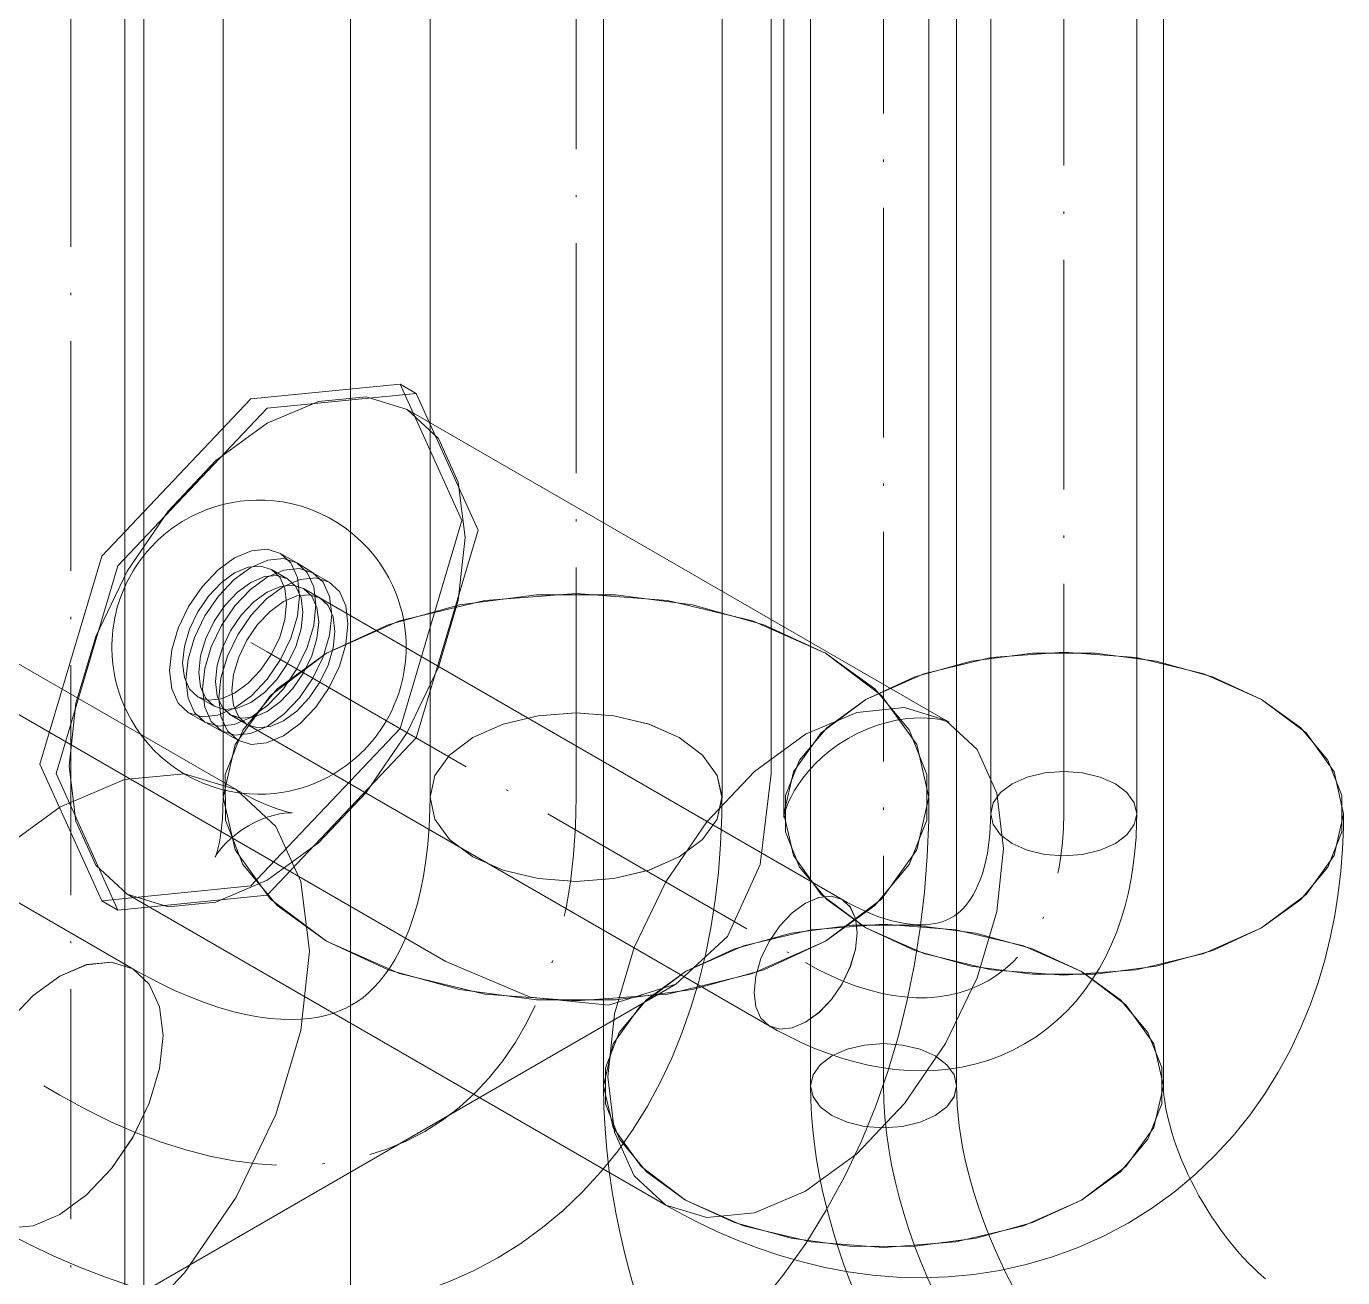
# Model space of a CAD drawing. Header units: millimetres. Extents: x -88595 to 880822, y -1054509 to -148035.
# Drawn here: x 377307.9 to 377365.1, y -314599.7 to -314545.3 of the extents above; entities that cross this region are included whole.
import ezdxf

# ---------------------------------------------------------------- set-up
doc = ezdxf.new("R2010")
doc.units = ezdxf.units.MM
doc.linetypes.add('$12$ADSK_Осевая', pattern=[14, 10, -2, 0, -2])
doc.linetypes.add('$13$ADSK_Осевая', pattern=[14, 10, -2, 0, -2])
for name, color, linetype, lineweight in [('Изоляция', 7, 'Continuous', 18), ('Оборудование', 7, 'Continuous', 18), ('Трубопровод', 7, 'Continuous', 18), ('Трубопроводы', 7, 'Continuous', 18)]:
    doc.layers.add(name, color=color, linetype=linetype, lineweight=lineweight)

# ---------------------------------------------------------------- blocks, each defined once
blk = doc.blocks.new('$0$ADSK_Настенный внутренний блок кондиционера1 - 1U18TL5FRA-A-V75-В_ОВ3_3')
at = {"layer": 'Оборудование'}
for p, q in [((14770.805, 13600.699), (14770.805, 13391.792)), ((14756.662, 13383.627), (14678.881, 13428.534)), ((14155.015, 13029.502), (14766.662, 13382.636))]:
    blk.add_line(p, q, dxfattribs=at)
blk.add_polyline3d([(14770.805, 13391.792, 0), (14770.323, 13387.844, 0), (14768.91, 13384.721, 0), (14766.662, 13382.636, 0), (14763.733, 13381.732, 0), (14760.323, 13382.07, 0), (14756.662, 13383.627, 0)], dxfattribs=at)
blk = doc.blocks.new('$0$ADSK_МедьПайка_Отвод-гнутая труба - Отвод _гнутая труба_-94627-В_ОВ3_3')
at = {"layer": 'Трубопроводы', "color": 190, "true_color": 0x8000ff}
for points in [[(12287.007, 14242.19, 0), (12287.512, 14242.569, 0), (12287.829, 14243.012, 0), (12287.937, 14243.486, 0), (12287.829, 14243.96, 0), (12287.512, 14244.403, 0), (12287.007, 14244.782, 0), (12286.35, 14245.073, 0), (12285.584, 14245.257, 0), (12284.762, 14245.319, 0), (12283.941, 14245.257, 0), (12283.175, 14245.073, 0), (12282.517, 14244.782, 0)], [(12282.517, 14244.782, 0), (12282.013, 14244.403, 0), (12281.696, 14243.96, 0), (12281.587, 14243.486, 0), (12281.696, 14243.012, 0), (12282.013, 14242.569, 0), (12282.517, 14242.19, 0), (12283.175, 14241.898, 0), (12283.941, 14241.715, 0), (12284.762, 14241.653, 0), (12285.584, 14241.715, 0), (12286.35, 14241.898, 0), (12287.007, 14242.19, 0)], [(12281.587, 14243.486, 0), (12281.598, 14242.855, 0), (12281.63, 14242.218, 0), (12281.683, 14241.576, 0), (12281.757, 14240.931, 0), (12281.851, 14240.282, 0), (12281.964, 14239.63, 0), (12282.097, 14238.976, 0), (12282.249, 14238.321, 0), (12282.42, 14237.664, 0), (12282.609, 14237.008, 0), (12282.817, 14236.353, 0), (12283.041, 14235.699, 0), (12283.284, 14235.047, 0), (12283.543, 14234.398, 0), (12283.819, 14233.753, 0), (12284.11, 14233.112, 0), (12284.418, 14232.477, 0), (12284.741, 14231.848, 0), (12285.079, 14231.226, 0), (12285.431, 14230.611, 0), (12285.797, 14230.005, 0), (12286.177, 14229.409, 0), (12286.57, 14228.822, 0), (12286.975, 14228.246, 0), (12287.393, 14227.681, 0), (12287.822, 14227.129, 0), (12288.262, 14226.59, 0), (12288.714, 14226.064, 0), (12289.175, 14225.553, 0), (12289.646, 14225.057, 0), (12290.127, 14224.576, 0), (12290.616, 14224.112, 0), (12291.114, 14223.665, 0), (12291.619, 14223.236, 0), (12292.133, 14222.826, 0), (12292.653, 14222.434, 0), (12293.18, 14222.062, 0), (12293.714, 14221.71, 0), (12294.254, 14221.379, 0), (12294.4, 14221.294, 0)], [(12287.937, 14243.486, 0), (12287.945, 14243.07, 0), (12287.966, 14242.641, 0), (12288.003, 14242.199, 0), (12288.055, 14241.745, 0), (12288.122, 14241.281, 0), (12288.204, 14240.808, 0), (12288.302, 14240.327, 0), (12288.415, 14239.839, 0), (12288.544, 14239.344, 0), (12288.688, 14238.845, 0), (12288.847, 14238.343, 0), (12289.02, 14237.838, 0), (12289.209, 14237.331, 0), (12289.411, 14236.824, 0), (12289.628, 14236.317, 0), (12289.858, 14235.813, 0), (12290.101, 14235.311, 0), (12290.356, 14234.813, 0), (12290.624, 14234.32, 0), (12290.903, 14233.833, 0), (12291.193, 14233.352, 0), (12291.494, 14232.88, 0), (12291.805, 14232.416, 0), (12292.124, 14231.962, 0), (12292.453, 14231.518, 0), (12292.788, 14231.086, 0), (12293.131, 14230.666, 0), (12293.481, 14230.259, 0), (12293.835, 14229.866, 0), (12294.194, 14229.488, 0), (12294.557, 14229.125, 0), (12294.923, 14228.779, 0), (12295.29, 14228.449, 0), (12295.659, 14228.136, 0), (12296.027, 14227.841, 0), (12296.394, 14227.564, 0), (12296.76, 14227.307, 0), (12297.122, 14227.068, 0), (12297.48, 14226.849, 0), (12297.575, 14226.793, 0)], [(12295.988, 14221.451, 0), (12296.569, 14221.875, 0), (12297.11, 14222.446, 0), (12297.575, 14223.127, 0), (12297.932, 14223.869, 0), (12298.156, 14224.624, 0), (12298.233, 14225.339, 0), (12298.156, 14225.966, 0), (12297.932, 14226.462, 0), (12297.575, 14226.793, 0), (12297.11, 14226.936, 0), (12296.569, 14226.883, 0), (12295.988, 14226.636, 0)], [(12295.988, 14226.636, 0), (12295.407, 14226.212, 0), (12294.865, 14225.64, 0), (12294.4, 14224.96, 0), (12294.043, 14224.217, 0), (12293.819, 14223.462, 0), (12293.743, 14222.747, 0), (12293.819, 14222.12, 0), (12294.043, 14221.624, 0), (12294.4, 14221.294, 0), (12294.865, 14221.15, 0), (12295.407, 14221.204, 0), (12295.988, 14221.451, 0)]]:
    blk.add_polyline3d(points, dxfattribs=at)
blk = doc.blocks.new('$0$ADSK_МедьПайка_Отвод-гнутая труба - Отвод _гнутая труба_-V77-В_ОВ3_3')
at = {"layer": 'Трубопроводы', "color": 190, "true_color": 0x8000ff}
for points in [[(14785.778, 13388.761, 0), (14786.282, 13389.14, 0), (14786.599, 13389.582, 0), (14786.707, 13390.057, 0), (14786.599, 13390.531, 0), (14786.282, 13390.973, 0), (14785.778, 13391.353, 0), (14785.12, 13391.644, 0), (14784.354, 13391.827, 0), (14783.532, 13391.89, 0), (14782.711, 13391.827, 0), (14781.945, 13391.644, 0), (14781.287, 13391.353, 0)], [(14781.287, 13391.353, 0), (14780.783, 13390.973, 0), (14780.466, 13390.531, 0), (14780.357, 13390.057, 0), (14780.466, 13389.582, 0), (14780.783, 13389.14, 0), (14781.287, 13388.761, 0), (14781.945, 13388.469, 0), (14782.711, 13388.286, 0), (14783.532, 13388.224, 0), (14784.354, 13388.286, 0), (14785.12, 13388.469, 0), (14785.778, 13388.761, 0)], [(14778.657, 13385.539, 0), (14778.782, 13385.617, 0), (14778.903, 13385.705, 0), (14779.022, 13385.804, 0), (14779.139, 13385.916, 0), (14779.255, 13386.043, 0), (14779.369, 13386.185, 0), (14779.482, 13386.345, 0), (14779.593, 13386.524, 0), (14779.701, 13386.722, 0), (14779.804, 13386.94, 0), (14779.902, 13387.179, 0), (14779.993, 13387.438, 0), (14780.076, 13387.718, 0), (14780.151, 13388.019, 0), (14780.215, 13388.339, 0), (14780.268, 13388.678, 0), (14780.31, 13389.035, 0), (14780.339, 13389.409, 0), (14780.355, 13389.8, 0), (14780.357, 13390.057, 0)], [(14781.832, 13380.04, 0), (14782.33, 13380.351, 0), (14782.804, 13380.695, 0), (14783.254, 13381.07, 0), (14783.677, 13381.475, 0), (14784.072, 13381.906, 0), (14784.439, 13382.361, 0), (14784.776, 13382.838, 0), (14785.084, 13383.335, 0), (14785.364, 13383.849, 0), (14785.614, 13384.379, 0), (14785.837, 13384.923, 0), (14786.033, 13385.48, 0), (14786.203, 13386.049, 0), (14786.347, 13386.629, 0), (14786.465, 13387.218, 0), (14786.56, 13387.817, 0), (14786.63, 13388.423, 0), (14786.678, 13389.038, 0), (14786.703, 13389.659, 0), (14786.707, 13390.057, 0)], [(14772.307, 13386.168, 0), (14772.888, 13386.415, 0), (14773.43, 13386.469, 0), (14773.895, 13386.325, 0), (14774.251, 13385.995, 0), (14774.476, 13385.499, 0), (14774.552, 13384.872, 0), (14774.476, 13384.157, 0), (14774.251, 13383.402, 0), (14773.895, 13382.659, 0), (14773.43, 13381.979, 0), (14772.888, 13381.407, 0), (14772.307, 13380.983, 0)], [(14778.657, 13385.539, 0), (14778.527, 13385.47, 0), (14778.391, 13385.409, 0), (14778.246, 13385.356, 0), (14778.09, 13385.311, 0), (14777.923, 13385.273, 0), (14777.742, 13385.245, 0), (14777.547, 13385.228, 0), (14777.337, 13385.221, 0), (14777.111, 13385.227, 0), (14776.871, 13385.247, 0), (14776.615, 13385.281, 0), (14776.345, 13385.332, 0), (14776.06, 13385.4, 0), (14775.763, 13385.486, 0), (14775.454, 13385.59, 0), (14775.134, 13385.713, 0), (14774.803, 13385.856, 0), (14774.465, 13386.018, 0), (14774.118, 13386.2, 0), (14773.895, 13386.325, 0)], [(14772.307, 13380.983, 0), (14771.726, 13380.736, 0), (14771.185, 13380.683, 0), (14770.72, 13380.826, 0), (14770.363, 13381.157, 0), (14770.139, 13381.653, 0), (14770.062, 13382.28, 0), (14770.139, 13382.995, 0), (14770.363, 13383.75, 0), (14770.72, 13384.492, 0), (14771.185, 13385.173, 0), (14771.726, 13385.744, 0), (14772.307, 13386.168, 0)], [(14781.832, 13380.04, 0), (14781.314, 13379.764, 0), (14780.779, 13379.525, 0), (14780.229, 13379.324, 0), (14779.667, 13379.16, 0), (14779.096, 13379.033, 0), (14778.519, 13378.943, 0), (14777.937, 13378.89, 0), (14777.353, 13378.871, 0), (14776.768, 13378.886, 0), (14776.183, 13378.934, 0), (14775.6, 13379.013, 0), (14775.02, 13379.122, 0), (14774.443, 13379.26, 0), (14773.869, 13379.425, 0), (14773.299, 13379.617, 0), (14772.733, 13379.834, 0), (14772.173, 13380.076, 0), (14771.617, 13380.342, 0), (14771.066, 13380.631, 0), (14770.72, 13380.826, 0)]]:
    blk.add_polyline3d(points, dxfattribs=at)
blk = doc.blocks.new('$0$ADSK_МедьПайка_Отвод-гнутая труба - Отвод _гнутая труба_-V78-В_ОВ3_3')
at = {"layer": 'Трубопроводы', "color": 134, "true_color": 0x00a6a6}
for points in [[(14766.809, 13388.179, 0), (14767.819, 13388.938, 0), (14768.453, 13389.822, 0), (14768.669, 13390.771, 0), (14768.453, 13391.72, 0), (14767.819, 13392.604, 0), (14766.809, 13393.364, 0), (14765.494, 13393.946, 0), (14763.963, 13394.312, 0), (14762.319, 13394.437, 0), (14760.676, 13394.312, 0), (14759.144, 13393.946, 0), (14757.829, 13393.364, 0)], [(14757.829, 13393.364, 0), (14756.82, 13392.604, 0), (14756.186, 13391.72, 0), (14755.969, 13390.771, 0), (14756.186, 13389.822, 0), (14756.82, 13388.938, 0), (14757.829, 13388.179, 0), (14759.144, 13387.596, 0), (14760.676, 13387.23, 0), (14762.319, 13387.105, 0), (14763.963, 13387.23, 0), (14765.494, 13387.596, 0), (14766.809, 13388.179, 0)], [(14752.569, 13381.736, 0), (14752.818, 13381.892, 0), (14753.06, 13382.067, 0), (14753.298, 13382.266, 0), (14753.532, 13382.49, 0), (14753.764, 13382.743, 0), (14753.993, 13383.028, 0), (14754.219, 13383.348, 0), (14754.44, 13383.705, 0), (14754.655, 13384.101, 0), (14754.862, 13384.537, 0), (14755.057, 13385.015, 0), (14755.24, 13385.534, 0), (14755.407, 13386.094, 0), (14755.555, 13386.695, 0), (14755.684, 13387.335, 0), (14755.791, 13388.013, 0), (14755.874, 13388.727, 0), (14755.932, 13389.476, 0), (14755.964, 13390.259, 0), (14755.969, 13390.771, 0)], [(14758.919, 13370.738, 0), (14759.913, 13371.359, 0), (14760.863, 13372.047, 0), (14761.762, 13372.798, 0), (14762.608, 13373.607, 0), (14763.399, 13374.469, 0), (14764.132, 13375.379, 0), (14764.806, 13376.334, 0), (14765.423, 13377.327, 0), (14765.981, 13378.355, 0), (14766.483, 13379.416, 0), (14766.929, 13380.504, 0), (14767.321, 13381.619, 0), (14767.66, 13382.756, 0), (14767.947, 13383.916, 0), (14768.185, 13385.094, 0), (14768.374, 13386.291, 0), (14768.515, 13387.504, 0), (14768.61, 13388.733, 0), (14768.66, 13389.976, 0), (14768.669, 13390.771, 0)], [(14739.869, 13382.994, 0), (14741.031, 13383.488, 0), (14742.114, 13383.596, 0), (14743.044, 13383.309, 0), (14743.757, 13382.647, 0), (14744.206, 13381.655, 0), (14744.359, 13380.402, 0), (14744.206, 13378.971, 0), (14743.757, 13377.462, 0), (14743.044, 13375.976, 0), (14742.114, 13374.615, 0), (14741.031, 13373.472, 0), (14739.869, 13372.625, 0)], [(14739.869, 13372.625, 0), (14738.707, 13372.13, 0), (14737.624, 13372.023, 0), (14736.694, 13372.31, 0), (14735.98, 13372.972, 0), (14735.532, 13373.963, 0), (14735.379, 13375.217, 0), (14735.532, 13376.647, 0), (14735.98, 13378.157, 0), (14736.694, 13379.642, 0), (14737.624, 13381.003, 0), (14738.707, 13382.146, 0), (14739.869, 13382.994, 0)], [(14752.569, 13381.736, 0), (14752.309, 13381.598, 0), (14752.036, 13381.476, 0), (14751.745, 13381.37, 0), (14751.434, 13381.279, 0), (14751.099, 13381.205, 0), (14750.738, 13381.149, 0), (14750.348, 13381.113, 0), (14749.928, 13381.099, 0), (14749.477, 13381.111, 0), (14748.996, 13381.151, 0), (14748.484, 13381.22, 0), (14747.944, 13381.322, 0), (14747.375, 13381.458, 0), (14746.781, 13381.629, 0), (14746.162, 13381.837, 0), (14745.522, 13382.084, 0), (14744.861, 13382.369, 0), (14744.183, 13382.693, 0), (14743.49, 13383.057, 0), (14743.044, 13383.309, 0)], [(14758.919, 13370.738, 0), (14757.883, 13370.187, 0), (14756.813, 13369.709, 0), (14755.713, 13369.305, 0), (14754.589, 13368.977, 0), (14753.447, 13368.723, 0), (14752.292, 13368.544, 0), (14751.129, 13368.437, 0), (14749.96, 13368.4, 0), (14748.79, 13368.43, 0), (14747.621, 13368.525, 0), (14746.455, 13368.683, 0), (14745.294, 13368.901, 0), (14744.139, 13369.177, 0), (14742.992, 13369.507, 0), (14741.852, 13369.891, 0), (14740.721, 13370.326, 0), (14739.6, 13370.81, 0), (14738.488, 13371.342, 0), (14737.387, 13371.92, 0), (14736.694, 13372.31, 0)]]:
    blk.add_polyline3d(points, dxfattribs=at)
blk = doc.blocks.new('$0$ADSK_МедьПайка_Муфта редукционная - Муфта редукционная медная под пайку-V110-В_ОВ3_3')
at = {"layer": 'Трубопроводы', "color": 190, "true_color": 0x8000ff}
for p, q in [((14750.177, 13400.971), (14749.47, 13401.38)), ((14749.777, 13400.279), (14749.07, 13400.687)), ((14750.907, 13400.521), (14750.212, 13400.95)), ((14751.579, 13400.133), (14750.872, 13400.542)), ((14751.179, 13399.44), (14750.472, 13399.849)), ((14748.177, 13397.507), (14748.884, 13397.099)), ((14745.87, 13395.144), (14746.577, 13394.736)), ((14745.47, 13394.451), (14746.177, 13394.043)), ((14747.297, 13394.349), (14748.004, 13393.941)), ((14746.213, 13394.023), (14746.932, 13393.637)), ((14746.897, 13393.657), (14747.604, 13393.248))]:
    blk.add_line(p, q, dxfattribs=at)
for points in [[(14754.931, 13397.303, 0), (14754.927, 13397.529, 0), (14754.914, 13397.765, 0), (14754.892, 13398.01, 0), (14754.858, 13398.265, 0), (14754.812, 13398.53, 0), (14754.752, 13398.805, 0), (14754.676, 13399.091, 0), (14754.583, 13399.385, 0), (14754.47, 13399.688, 0), (14754.336, 13399.998, 0), (14754.178, 13400.314, 0), (14753.996, 13400.634, 0), (14753.787, 13400.955, 0), (14753.551, 13401.273, 0), (14753.287, 13401.586, 0), (14752.995, 13401.889, 0), (14752.677, 13402.178, 0), (14752.335, 13402.45, 0), (14751.971, 13402.7, 0), (14751.59, 13402.925, 0), (14751.194, 13403.123, 0), (14750.789, 13403.291, 0), (14750.38, 13403.43, 0), (14749.972, 13403.539, 0), (14749.567, 13403.619, 0), (14749.17, 13403.671, 0), (14748.785, 13403.698, 0), (14748.413, 13403.702, 0), (14748.056, 13403.686, 0), (14747.715, 13403.651, 0), (14747.392, 13403.601, 0), (14747.086, 13403.538, 0), (14746.796, 13403.464, 0), (14746.524, 13403.38, 0), (14746.267, 13403.289, 0), (14746.025, 13403.192, 0), (14745.798, 13403.09, 0), (14745.584, 13402.985, 0), (14745.383, 13402.876, 0), (14745.194, 13402.764, 0), (14745.015, 13402.651, 0), (14744.847, 13402.537, 0), (14744.688, 13402.421, 0), (14744.537, 13402.304, 0), (14744.395, 13402.187, 0), (14744.26, 13402.07, 0), (14744.132, 13401.952, 0), (14744.01, 13401.834, 0), (14743.894, 13401.715, 0), (14743.784, 13401.596, 0), (14743.678, 13401.476, 0), (14743.578, 13401.356, 0), (14743.481, 13401.236, 0), (14743.389, 13401.114, 0), (14743.301, 13400.992, 0), (14743.216, 13400.869, 0), (14743.134, 13400.744, 0), (14743.056, 13400.618, 0), (14742.981, 13400.491, 0), (14742.909, 13400.362, 0), (14742.84, 13400.231, 0), (14742.773, 13400.098, 0), (14742.709, 13399.962, 0), (14742.648, 13399.824, 0), (14742.59, 13399.683, 0), (14742.534, 13399.538, 0), (14742.481, 13399.39, 0), (14742.43, 13399.239, 0), (14742.383, 13399.083, 0), (14742.339, 13398.922, 0), (14742.298, 13398.756, 0), (14742.26, 13398.585, 0), (14742.227, 13398.409, 0), (14742.198, 13398.226, 0), (14742.173, 13398.036, 0), (14742.153, 13397.839, 0), (14742.139, 13397.634, 0), (14742.132, 13397.422, 0), (14742.131, 13397.303, 0)], [(14744.642, 13396.283, 0), (14744.738, 13397.184, 0), (14745.021, 13398.134, 0), (14745.47, 13399.07, 0), (14746.056, 13399.927, 0), (14746.738, 13400.648, 0), (14747.47, 13401.182, 0), (14748.202, 13401.493, 0), (14748.884, 13401.56, 0), (14749.47, 13401.38, 0), (14749.92, 13400.963, 0), (14750.202, 13400.338, 0), (14750.298, 13399.549, 0)], [(14749.733, 13399.222, 0), (14749.656, 13399.854, 0), (14749.43, 13400.353, 0), (14749.07, 13400.687, 0), (14748.601, 13400.832, 0), (14748.056, 13400.777, 0), (14747.47, 13400.528, 0), (14746.884, 13400.101, 0), (14746.339, 13399.525, 0), (14745.87, 13398.839, 0), (14745.51, 13398.091, 0), (14745.284, 13397.33, 0), (14745.207, 13396.609, 0)], [(14745.349, 13395.874, 0), (14745.445, 13396.775, 0), (14745.728, 13397.726, 0), (14746.177, 13398.662, 0), (14746.763, 13399.519, 0), (14747.445, 13400.239, 0), (14748.177, 13400.773, 0), (14748.909, 13401.085, 0), (14749.591, 13401.152, 0), (14750.177, 13400.971, 0), (14750.627, 13400.555, 0), (14750.909, 13399.93, 0), (14751.006, 13399.14, 0)], [(14751.006, 13399.14, 0), (14750.909, 13399.93, 0), (14750.627, 13400.555, 0), (14750.177, 13400.971, 0), (14749.591, 13401.152, 0), (14748.909, 13401.085, 0), (14748.177, 13400.773, 0), (14747.445, 13400.239, 0), (14746.763, 13399.519, 0), (14746.177, 13398.662, 0), (14745.728, 13397.726, 0), (14745.445, 13396.775, 0), (14745.349, 13395.874, 0)], [(14751.695, 13398.722, 0), (14751.599, 13399.507, 0), (14751.318, 13400.127, 0), (14750.872, 13400.542, 0), (14750.29, 13400.721, 0), (14749.612, 13400.654, 0), (14748.884, 13400.345, 0), (14748.157, 13399.814, 0), (14747.479, 13399.098, 0), (14746.897, 13398.247, 0), (14746.45, 13397.316, 0), (14746.169, 13396.372, 0), (14746.073, 13395.476, 0)], [(14746.073, 13395.476, 0), (14746.169, 13396.372, 0), (14746.45, 13397.316, 0), (14746.897, 13398.247, 0), (14747.479, 13399.098, 0), (14748.157, 13399.814, 0), (14748.884, 13400.345, 0), (14749.612, 13400.654, 0), (14750.29, 13400.721, 0), (14750.872, 13400.542, 0), (14751.318, 13400.127, 0), (14751.599, 13399.507, 0), (14751.695, 13398.722, 0)], [(14745.914, 13396.201, 0), (14745.991, 13396.922, 0), (14746.218, 13397.682, 0), (14746.577, 13398.431, 0), (14747.046, 13399.117, 0), (14747.591, 13399.693, 0), (14748.177, 13400.12, 0), (14748.763, 13400.369, 0), (14749.309, 13400.423, 0), (14749.777, 13400.279, 0), (14750.137, 13399.945, 0), (14750.363, 13399.445, 0), (14750.44, 13398.814, 0)], [(14752.402, 13398.314, 0), (14752.306, 13399.098, 0), (14752.026, 13399.719, 0), (14751.579, 13400.133, 0), (14750.997, 13400.313, 0), (14750.319, 13400.246, 0), (14749.591, 13399.936, 0), (14748.864, 13399.406, 0), (14748.186, 13398.69, 0), (14747.604, 13397.838, 0), (14747.157, 13396.908, 0), (14746.876, 13395.963, 0), (14746.781, 13395.068, 0)], [(14750.298, 13399.549, 0), (14750.202, 13398.648, 0), (14749.92, 13397.697, 0), (14749.47, 13396.761, 0), (14748.884, 13395.904, 0), (14748.202, 13395.184, 0), (14747.47, 13394.65, 0), (14746.738, 13394.338, 0), (14746.056, 13394.271, 0), (14745.47, 13394.451, 0), (14745.021, 13394.868, 0), (14744.738, 13395.493, 0), (14744.642, 13396.283, 0)], [(14751.129, 13398.395, 0), (14751.053, 13399.022, 0), (14750.829, 13399.518, 0), (14750.472, 13399.849, 0), (14750.007, 13399.992, 0), (14749.465, 13399.939, 0), (14748.884, 13399.691, 0), (14748.303, 13399.268, 0), (14747.762, 13398.696, 0), (14747.297, 13398.016, 0), (14746.94, 13397.273, 0), (14746.716, 13396.518, 0), (14746.639, 13395.803, 0)], [(14747.346, 13395.395, 0), (14747.423, 13396.11, 0), (14747.647, 13396.864, 0), (14748.004, 13397.607, 0), (14748.469, 13398.288, 0), (14749.01, 13398.859, 0), (14749.591, 13399.283, 0), (14750.172, 13399.53, 0), (14750.714, 13399.584, 0), (14751.179, 13399.44, 0), (14751.536, 13399.11, 0), (14751.76, 13398.614, 0), (14751.836, 13397.987, 0)], [(14745.207, 13396.609, 0), (14745.284, 13395.977, 0), (14745.51, 13395.478, 0), (14745.87, 13395.144, 0), (14746.339, 13395, 0), (14746.884, 13395.054, 0), (14747.47, 13395.303, 0), (14748.056, 13395.73, 0), (14748.601, 13396.306, 0), (14749.07, 13396.992, 0), (14749.43, 13397.741, 0), (14749.656, 13398.501, 0), (14749.733, 13399.222, 0)], [(14751.006, 13399.14, 0), (14750.909, 13398.239, 0), (14750.627, 13397.289, 0), (14750.177, 13396.353, 0), (14749.591, 13395.495, 0), (14748.909, 13394.775, 0), (14748.177, 13394.241, 0), (14747.445, 13393.93, 0), (14746.763, 13393.862, 0), (14746.177, 13394.043, 0), (14745.728, 13394.46, 0), (14745.445, 13395.085, 0), (14745.349, 13395.874, 0)], [(14745.349, 13395.874, 0), (14745.445, 13395.085, 0), (14745.728, 13394.46, 0), (14746.177, 13394.043, 0), (14746.763, 13393.862, 0), (14747.445, 13393.93, 0), (14748.177, 13394.241, 0), (14748.909, 13394.775, 0), (14749.591, 13395.495, 0), (14750.177, 13396.353, 0), (14750.627, 13397.289, 0), (14750.909, 13398.239, 0), (14751.006, 13399.14, 0)], [(14750.44, 13398.814, 0), (14750.363, 13398.093, 0), (14750.137, 13397.332, 0), (14749.777, 13396.584, 0), (14749.309, 13395.898, 0), (14748.763, 13395.322, 0), (14748.177, 13394.895, 0), (14747.591, 13394.645, 0), (14747.046, 13394.591, 0), (14746.577, 13394.736, 0), (14746.218, 13395.07, 0), (14745.991, 13395.569, 0), (14745.914, 13396.201, 0)], [(14746.073, 13395.476, 0), (14746.169, 13394.692, 0), (14746.45, 13394.071, 0), (14746.897, 13393.657, 0), (14747.479, 13393.477, 0), (14748.157, 13393.544, 0), (14748.884, 13393.853, 0), (14749.612, 13394.384, 0), (14750.29, 13395.1, 0), (14750.872, 13395.952, 0), (14751.318, 13396.882, 0), (14751.599, 13397.827, 0), (14751.695, 13398.722, 0)], [(14751.695, 13398.722, 0), (14751.599, 13397.827, 0), (14751.318, 13396.882, 0), (14750.872, 13395.952, 0), (14750.29, 13395.1, 0), (14749.612, 13394.384, 0), (14748.884, 13393.853, 0), (14748.157, 13393.544, 0), (14747.479, 13393.477, 0), (14746.897, 13393.657, 0), (14746.45, 13394.071, 0), (14746.169, 13394.692, 0), (14746.073, 13395.476, 0)], [(14746.639, 13395.803, 0), (14746.716, 13395.176, 0), (14746.94, 13394.68, 0), (14747.297, 13394.349, 0), (14747.762, 13394.206, 0), (14748.303, 13394.26, 0), (14748.884, 13394.507, 0), (14749.465, 13394.931, 0), (14750.007, 13395.502, 0), (14750.472, 13396.183, 0), (14750.829, 13396.925, 0), (14751.053, 13397.68, 0), (14751.129, 13398.395, 0)], [(14746.781, 13395.068, 0), (14746.876, 13394.283, 0), (14747.157, 13393.663, 0), (14747.604, 13393.248, 0), (14748.186, 13393.069, 0), (14748.864, 13393.136, 0), (14749.591, 13393.445, 0), (14750.319, 13393.976, 0), (14750.997, 13394.691, 0), (14751.579, 13395.543, 0), (14752.026, 13396.473, 0), (14752.306, 13397.418, 0), (14752.402, 13398.314, 0)], [(14751.836, 13397.987, 0), (14751.76, 13397.272, 0), (14751.536, 13396.517, 0), (14751.179, 13395.774, 0), (14750.714, 13395.094, 0), (14750.172, 13394.522, 0), (14749.591, 13394.098, 0), (14749.01, 13393.851, 0), (14748.469, 13393.798, 0), (14748.004, 13393.941, 0), (14747.647, 13394.272, 0), (14747.423, 13394.768, 0), (14747.346, 13395.395, 0)], [(14754.931, 13397.303, 0), (14754.927, 13397.086, 0), (14754.916, 13396.877, 0), (14754.9, 13396.676, 0), (14754.878, 13396.482, 0), (14754.851, 13396.296, 0), (14754.82, 13396.116, 0), (14754.784, 13395.942, 0), (14754.745, 13395.773, 0), (14754.703, 13395.61, 0), (14754.657, 13395.452, 0), (14754.608, 13395.297, 0), (14754.557, 13395.147, 0), (14754.502, 13395.001, 0), (14754.445, 13394.858, 0), (14754.386, 13394.718, 0), (14754.323, 13394.581, 0), (14754.258, 13394.447, 0), (14754.19, 13394.315, 0), (14754.12, 13394.185, 0), (14754.046, 13394.057, 0), (14753.97, 13393.93, 0), (14753.89, 13393.805, 0), (14753.807, 13393.681, 0), (14753.721, 13393.558, 0), (14753.63, 13393.436, 0), (14753.536, 13393.315, 0), (14753.438, 13393.195, 0), (14753.335, 13393.075, 0), (14753.227, 13392.956, 0), (14753.114, 13392.837, 0), (14752.996, 13392.718, 0), (14752.871, 13392.6, 0), (14752.74, 13392.482, 0), (14752.602, 13392.365, 0), (14752.456, 13392.248, 0), (14752.302, 13392.132, 0), (14752.138, 13392.017, 0), (14751.966, 13391.903, 0), (14751.782, 13391.791, 0), (14751.587, 13391.68, 0), (14751.381, 13391.573, 0), (14751.161, 13391.469, 0), (14750.927, 13391.369, 0), (14750.678, 13391.274, 0), (14750.414, 13391.187, 0), (14750.134, 13391.107, 0), (14749.837, 13391.038, 0), (14749.523, 13390.981, 0), (14749.191, 13390.937, 0), (14748.843, 13390.911, 0), (14748.479, 13390.903, 0), (14748.101, 13390.918, 0), (14747.71, 13390.956, 0), (14747.309, 13391.021, 0), (14746.902, 13391.114, 0), (14746.492, 13391.236, 0), (14746.085, 13391.389, 0), (14745.684, 13391.571, 0), (14745.294, 13391.782, 0), (14744.92, 13392.019, 0), (14744.566, 13392.279, 0), (14744.235, 13392.559, 0), (14743.929, 13392.855, 0), (14743.65, 13393.163, 0), (14743.399, 13393.479, 0), (14743.175, 13393.799, 0), (14742.979, 13394.12, 0), (14742.808, 13394.438, 0), (14742.661, 13394.752, 0), (14742.537, 13395.059, 0), (14742.433, 13395.358, 0), (14742.348, 13395.648, 0), (14742.28, 13395.929, 0), (14742.227, 13396.199, 0), (14742.186, 13396.46, 0), (14742.158, 13396.71, 0), (14742.14, 13396.951, 0), (14742.132, 13397.182, 0), (14742.131, 13397.303, 0)]]:
    blk.add_polyline3d(points, dxfattribs=at)

msp = doc.modelspace()

# ---------------------------------------------------------------- linework, layer by layer
at = {"layer": 'Изоляция', "color": 190, "true_color": 0x8000ff}
for p, q in [((377332.981, -313006.23), (377332.981, -314591.341)), ((377357.331, -314591.341), (377357.331, -313006.23)), ((377321.976, -314611.754), (377321.976, -313007.943)), ((377312.151, -314806.42), (377312.151, -313008.767)), ((377340.819, -314150.639), (377340.819, -314579.504)), ((377324.833, -314561.225), (377324.126, -314560.817)), ((377347.856, -314575.441), (377324.433, -314561.918)), ((377311.151, -314583.29), (377311.858, -314583.698)), ((377312.258, -314583.005), (377335.681, -314596.529))]:
    msp.add_line(p, q, dxfattribs=at)
at = {"layer": 'Изоляция', "color": 134, "true_color": 0x00a6a6}
for p, q in [((377316.431, -314175.848), (377316.431, -314578.789)), ((377347.131, -314578.789), (377347.131, -314175.848)), ((377317.005, -314578.458), (377304.1, -314571.007))]:
    msp.add_line(p, q, dxfattribs=at)
at = {"layer": 'Изоляция', "color": 190, "true_color": 0x8000ff}
for points in [[(377317.639, -314561.459, 0), (377324.126, -314560.817, 0), (377326.813, -314566.756, 0)], [(377308.464, -314577.35, 0), (377311.151, -314568.308, 0), (377317.639, -314561.459, 0)], [(377327.52, -314567.165, 0), (377324.833, -314561.225, 0), (377318.346, -314561.868, 0)], [(377318.346, -314562.521, 0), (377320.574, -314561.573, 0), (377322.65, -314561.367, 0), (377324.433, -314561.918, 0), (377325.801, -314563.187, 0), (377326.661, -314565.088, 0), (377326.955, -314567.491, 0)], [(377318.346, -314561.868, 0), (377311.858, -314568.716, 0), (377309.171, -314577.759, 0)], [(377309.737, -314577.432, 0), (377310.03, -314574.69, 0), (377310.89, -314571.796, 0), (377312.258, -314568.947, 0), (377314.041, -314566.338, 0), (377316.118, -314564.146, 0), (377318.346, -314562.521, 0)], [(377326.813, -314566.756, 0), (377324.126, -314575.799, 0), (377317.639, -314582.647, 0)], [(377318.346, -314583.056, 0), (377324.833, -314576.207, 0), (377327.52, -314567.165, 0)], [(377326.955, -314567.491, 0), (377326.661, -314570.233, 0), (377325.801, -314573.127, 0), (377324.433, -314575.976, 0), (377322.65, -314578.585, 0), (377320.574, -314580.777, 0), (377318.346, -314582.402, 0)], [(377344.385, -314574.533, 0), (377346.906, -314573.416, 0), (377349.843, -314572.714, 0), (377352.994, -314572.475, 0), (377356.145, -314572.714, 0), (377359.081, -314573.416, 0), (377361.603, -314574.533, 0)], [(377361.603, -314574.533, 0), (377359.47, -314573.552, 0), (377357.013, -314572.869, 0), (377354.355, -314572.519, 0), (377351.629, -314572.519, 0), (377348.971, -314572.869, 0), (377346.515, -314573.553, 0), (377344.385, -314574.533, 0)], [(377344.385, -314584.474, 0), (377342.45, -314583.018, 0), (377341.234, -314581.323, 0), (377340.819, -314579.504, 0), (377341.234, -314577.685, 0), (377342.45, -314575.989, 0), (377344.385, -314574.533, 0)], [(377344.385, -314574.533, 0), (377342.684, -314575.765, 0), (377341.501, -314577.183, 0), (377340.895, -314578.718, 0), (377340.896, -314580.292, 0), (377341.503, -314581.827, 0), (377342.686, -314583.244, 0), (377344.385, -314584.474, 0)], [(377361.603, -314574.533, 0), (377363.538, -314575.989, 0), (377364.754, -314577.685, 0), (377365.169, -314579.504, 0), (377364.754, -314581.323, 0), (377363.538, -314583.018, 0), (377361.603, -314584.474, 0)], [(377361.603, -314584.474, 0), (377363.304, -314583.243, 0), (377364.486, -314581.824, 0), (377365.093, -314580.29, 0), (377365.092, -314578.716, 0), (377364.485, -314577.181, 0), (377363.302, -314575.763, 0), (377361.603, -314574.533, 0)], [(377350.378, -314581.014, 0), (377350.084, -314578.611, 0), (377349.224, -314576.71, 0), (377347.856, -314575.441, 0), (377346.073, -314574.891, 0), (377343.997, -314575.096, 0), (377341.769, -314576.044, 0)], [(377341.769, -314576.044, 0), (377343.997, -314575.096, 0), (377346.073, -314574.891, 0), (377347.856, -314575.441, 0), (377349.224, -314576.71, 0), (377350.084, -314578.611, 0), (377350.378, -314581.014, 0)], [(377343.619, -314576.227, 0), (377344.039, -314576.004, 0), (377344.467, -314575.812, 0), (377344.895, -314575.655, 0), (377345.316, -314575.532, 0), (377345.72, -314575.442, 0), (377346.102, -314575.383, 0), (377346.455, -314575.35, 0), (377346.776, -314575.34, 0), (377347.06, -314575.347, 0), (377347.307, -314575.367, 0), (377347.515, -314575.395, 0), (377347.684, -314575.427, 0), (377347.815, -314575.458, 0), (377347.91, -314575.485, 0), (377347.97, -314575.505, 0), (377347.997, -314575.515, 0), (377347.999, -314575.516, 0)], [(377347.999, -314575.516, 0), (377347.985, -314575.51, 0), (377347.943, -314575.489, 0), (377347.876, -314575.453, 0), (377347.856, -314575.441, 0)], [(377341.769, -314576.044, 0), (377339.54, -314577.669, 0), (377337.464, -314579.861, 0), (377335.681, -314582.47, 0), (377334.313, -314585.319, 0), (377333.453, -314588.213, 0), (377333.16, -314590.955, 0)], [(377333.16, -314590.955, 0), (377333.453, -314588.213, 0), (377334.313, -314585.319, 0), (377335.681, -314582.47, 0), (377337.464, -314579.861, 0), (377339.54, -314577.669, 0), (377341.769, -314576.044, 0)], [(377343.619, -314576.227, 0), (377343.215, -314576.479, 0), (377342.835, -314576.754, 0), (377342.485, -314577.047, 0), (377342.168, -314577.349, 0), (377341.888, -314577.655, 0), (377341.646, -314577.956, 0), (377341.441, -314578.245, 0), (377341.272, -314578.517, 0), (377341.136, -314578.767, 0), (377341.03, -314578.991, 0), (377340.95, -314579.185, 0), (377340.893, -314579.347, 0), (377340.854, -314579.477, 0), (377340.83, -314579.572, 0), (377340.818, -314579.634, 0), (377340.813, -314579.663, 0), (377340.813, -314579.665, 0)], [(377317.639, -314582.647, 0), (377311.151, -314583.29, 0), (377308.464, -314577.35, 0)], [(377318.346, -314582.402, 0), (377316.118, -314583.35, 0), (377314.041, -314583.556, 0), (377312.258, -314583.005, 0), (377310.89, -314581.737, 0), (377310.03, -314579.836, 0), (377309.737, -314577.432, 0)], [(377309.171, -314577.759, 0), (377311.858, -314583.698, 0), (377318.346, -314583.056, 0)], [(377340.813, -314579.665, 0), (377340.814, -314579.65, 0), (377340.817, -314579.603, 0), (377340.819, -314579.527, 0), (377340.819, -314579.504, 0)], [(377355.794, -314597.315, 0), (377356.819, -314596.674, 0), (377357.795, -314595.967, 0), (377358.714, -314595.2, 0), (377359.57, -314594.381, 0), (377360.362, -314593.518, 0), (377361.085, -314592.62, 0), (377361.74, -314591.693, 0), (377362.328, -314590.746, 0), (377362.851, -314589.783, 0), (377363.311, -314588.811, 0), (377363.712, -314587.834, 0), (377364.056, -314586.855, 0), (377364.348, -314585.877, 0), (377364.59, -314584.901, 0), (377364.786, -314583.93, 0), (377364.938, -314582.964, 0), (377365.05, -314582.004, 0), (377365.124, -314581.05, 0), (377365.162, -314580.102, 0), (377365.169, -314579.504, 0)], [(377341.769, -314595.926, 0), (377343.997, -314594.3, 0), (377346.073, -314592.109, 0), (377347.856, -314589.499, 0), (377349.224, -314586.651, 0), (377350.084, -314583.757, 0), (377350.378, -314581.014, 0)], [(377350.378, -314581.014, 0), (377350.084, -314583.757, 0), (377349.224, -314586.651, 0), (377347.856, -314589.499, 0), (377346.073, -314592.109, 0), (377343.997, -314594.3, 0), (377341.769, -314595.926, 0)], [(377336.547, -314586.371, 0), (377339.068, -314585.254, 0), (377342.005, -314584.552, 0), (377345.156, -314584.312, 0), (377348.307, -314584.552, 0), (377351.243, -314585.254, 0), (377353.765, -314586.371, 0)], [(377353.765, -314586.371, 0), (377351.632, -314585.389, 0), (377349.175, -314584.706, 0), (377346.517, -314584.356, 0), (377343.791, -314584.356, 0), (377341.133, -314584.707, 0), (377338.677, -314585.39, 0), (377336.547, -314586.371, 0)], [(377361.603, -314584.474, 0), (377359.081, -314585.591, 0), (377356.145, -314586.294, 0), (377352.994, -314586.533, 0), (377349.843, -314586.294, 0), (377346.906, -314585.591, 0), (377344.385, -314584.474, 0)], [(377344.385, -314584.474, 0), (377346.518, -314585.456, 0), (377348.975, -314586.139, 0), (377351.633, -314586.489, 0), (377354.359, -314586.489, 0), (377357.017, -314586.138, 0), (377359.473, -314585.455, 0), (377361.603, -314584.474, 0)], [(377336.547, -314596.312, 0), (377334.612, -314594.856, 0), (377333.396, -314593.161, 0), (377332.981, -314591.341, 0), (377333.396, -314589.522, 0), (377334.612, -314587.827, 0), (377336.547, -314586.371, 0)], [(377336.547, -314586.371, 0), (377334.846, -314587.602, 0), (377333.663, -314589.021, 0), (377333.057, -314590.556, 0), (377333.058, -314592.13, 0), (377333.665, -314593.664, 0), (377334.848, -314595.082, 0), (377336.547, -314596.312, 0)], [(377353.765, -314596.312, 0), (377355.466, -314595.08, 0), (377356.648, -314593.662, 0), (377357.255, -314592.127, 0), (377357.254, -314590.553, 0), (377356.647, -314589.019, 0), (377355.464, -314587.601, 0), (377353.765, -314586.371, 0)], [(377353.765, -314586.371, 0), (377355.7, -314587.827, 0), (377356.916, -314589.522, 0), (377357.331, -314591.341, 0), (377356.916, -314593.161, 0), (377355.7, -314594.856, 0), (377353.765, -314596.312, 0)], [(377332.981, -314591.341, 0), (377332.997, -314592.278, 0), (377333.044, -314593.209, 0), (377333.12, -314594.133, 0), (377333.225, -314595.051, 0), (377333.356, -314595.962, 0), (377333.514, -314596.867, 0), (377333.697, -314597.766, 0), (377333.904, -314598.658, 0), (377334.134, -314599.544, 0), (377334.388, -314600.423, 0)], [(377333.16, -314590.955, 0), (377333.453, -314593.359, 0), (377334.313, -314595.26, 0), (377335.681, -314596.529, 0), (377337.464, -314597.079, 0), (377339.54, -314596.873, 0), (377341.769, -314595.926, 0)], [(377341.769, -314595.926, 0), (377339.54, -314596.873, 0), (377337.464, -314597.079, 0), (377335.681, -314596.529, 0), (377334.313, -314595.26, 0), (377333.453, -314593.359, 0), (377333.16, -314590.955, 0)], [(377357.331, -314591.341, 0), (377357.333, -314591.451, 0), (377357.34, -314591.587, 0), (377357.353, -314591.746, 0), (377357.374, -314591.928, 0), (377357.403, -314592.129, 0), (377357.441, -314592.349, 0), (377357.489, -314592.586, 0), (377357.548, -314592.837, 0), (377357.617, -314593.102, 0), (377357.696, -314593.378, 0), (377357.787, -314593.664, 0), (377357.888, -314593.958, 0), (377358, -314594.259, 0), (377358.122, -314594.565, 0), (377358.255, -314594.875, 0), (377358.397, -314595.187, 0), (377358.548, -314595.5, 0), (377358.708, -314595.812, 0), (377358.877, -314596.122, 0), (377359.053, -314596.429, 0), (377359.235, -314596.731, 0), (377359.424, -314597.028, 0), (377359.618, -314597.318, 0), (377359.816, -314597.599, 0), (377360.017, -314597.871, 0), (377360.221, -314598.133, 0), (377360.426, -314598.384, 0), (377360.63, -314598.622, 0), (377360.833, -314598.847, 0), (377361.034, -314599.058, 0), (377361.23, -314599.254, 0), (377361.42, -314599.435, 0), (377361.603, -314599.599, 0), (377361.777, -314599.747, 0)], [(377355.794, -314597.315, 0), (377354.726, -314597.883, 0), (377353.626, -314598.374, 0), (377352.502, -314598.786, 0), (377351.365, -314599.119, 0), (377350.222, -314599.373, 0), (377349.082, -314599.55, 0), (377347.952, -314599.654, 0), (377346.837, -314599.69, 0), (377345.742, -314599.661, 0), (377344.67, -314599.574, 0), (377343.624, -314599.432, 0), (377342.604, -314599.241, 0), (377341.611, -314599.004, 0), (377340.645, -314598.726, 0), (377339.706, -314598.41, 0), (377338.793, -314598.059, 0), (377337.906, -314597.676, 0), (377337.042, -314597.263, 0), (377336.203, -314596.822, 0), (377335.681, -314596.529, 0)], [(377336.547, -314596.312, 0), (377338.68, -314597.294, 0), (377341.137, -314597.977, 0), (377343.795, -314598.327, 0), (377346.521, -314598.326, 0), (377349.179, -314597.976, 0), (377351.635, -314597.293, 0), (377353.765, -314596.312, 0)], [(377353.765, -314596.312, 0), (377351.243, -314597.429, 0), (377348.307, -314598.131, 0), (377345.156, -314598.371, 0), (377342.005, -314598.131, 0), (377339.068, -314597.429, 0), (377336.547, -314596.312, 0)]]:
    msp.add_polyline3d(points, dxfattribs=at)
at = {"layer": 'Изоляция', "color": 134, "true_color": 0x00a6a6}
for points in [[(377320.927, -314572.523, 0), (377324.106, -314571.114, 0), (377327.808, -314570.229, 0), (377331.781, -314569.927, 0), (377335.754, -314570.229, 0), (377339.456, -314571.114, 0), (377342.635, -314572.523, 0)], [(377342.635, -314572.523, 0), (377339.946, -314571.285, 0), (377336.848, -314570.424, 0), (377333.496, -314569.983, 0), (377330.059, -314569.983, 0), (377326.709, -314570.425, 0), (377323.612, -314571.286, 0), (377320.927, -314572.523, 0)], [(377320.927, -314585.056, 0), (377318.487, -314583.221, 0), (377316.954, -314581.083, 0), (377316.431, -314578.789, 0), (377316.954, -314576.496, 0), (377318.487, -314574.358, 0), (377320.927, -314572.523, 0)], [(377320.927, -314572.523, 0), (377318.783, -314574.075, 0), (377317.291, -314575.864, 0), (377316.527, -314577.799, 0), (377316.528, -314579.783, 0), (377317.293, -314581.718, 0), (377318.785, -314583.505, 0), (377320.927, -314585.056, 0)], [(377342.635, -314572.523, 0), (377345.074, -314574.358, 0), (377346.608, -314576.496, 0), (377347.131, -314578.789, 0), (377346.608, -314581.083, 0), (377345.074, -314583.221, 0), (377342.635, -314585.056, 0)], [(377342.635, -314585.056, 0), (377344.779, -314583.504, 0), (377346.27, -314581.715, 0), (377347.035, -314579.78, 0), (377347.034, -314577.796, 0), (377346.269, -314575.861, 0), (377344.777, -314574.073, 0), (377342.635, -314572.523, 0)], [(377320.184, -314585.485, 0), (377319.814, -314582.454, 0), (377318.73, -314580.058, 0), (377317.005, -314578.458, 0), (377314.757, -314577.764, 0), (377312.139, -314578.023, 0), (377309.33, -314579.218, 0)], [(377309.33, -314579.218, 0), (377312.139, -314578.023, 0), (377314.757, -314577.764, 0), (377317.005, -314578.458, 0), (377318.73, -314580.058, 0), (377319.814, -314582.454, 0), (377320.184, -314585.485, 0)], [(377316.086, -314581.397, 0), (377316.097, -314581.372, 0), (377316.125, -314581.296, 0), (377316.166, -314581.166, 0), (377316.215, -314580.982, 0), (377316.267, -314580.745, 0), (377316.317, -314580.454, 0), (377316.362, -314580.113, 0), (377316.398, -314579.722, 0), (377316.422, -314579.284, 0), (377316.431, -314578.801, 0), (377316.431, -314578.789, 0)], [(377319.436, -314579.463, 0), (377319.409, -314579.46, 0), (377319.328, -314579.446, 0), (377319.195, -314579.417, 0), (377319.012, -314579.367, 0), (377318.78, -314579.293, 0), (377318.504, -314579.192, 0), (377318.186, -314579.06, 0), (377317.829, -314578.896, 0), (377317.438, -314578.698, 0), (377317.015, -314578.464, 0), (377317.005, -314578.458, 0)], [(377332.88, -314606.617, 0), (377334.403, -314605.666, 0), (377335.853, -314604.615, 0), (377337.222, -314603.473, 0), (377338.502, -314602.249, 0), (377339.688, -314600.955, 0), (377340.778, -314599.601, 0), (377341.771, -314598.198, 0), (377342.667, -314596.753, 0), (377343.469, -314595.277, 0), (377344.18, -314593.775, 0), (377344.804, -314592.253, 0), (377345.344, -314590.717, 0), (377345.805, -314589.17, 0), (377346.191, -314587.615, 0), (377346.505, -314586.054, 0), (377346.752, -314584.49, 0), (377346.935, -314582.923, 0), (377347.056, -314581.354, 0), (377347.12, -314579.786, 0), (377347.131, -314578.789, 0)], [(377309.33, -314579.218, 0), (377306.521, -314581.267, 0), (377303.903, -314584.031, 0), (377301.655, -314587.32, 0), (377299.93, -314590.912, 0), (377298.846, -314594.561, 0), (377298.476, -314598.018, 0)], [(377298.476, -314598.018, 0), (377298.846, -314594.561, 0), (377299.93, -314590.912, 0), (377301.655, -314587.32, 0), (377303.903, -314584.031, 0), (377306.521, -314581.267, 0), (377309.33, -314579.218, 0)], [(377317.53, -314580.03, 0), (377317.82, -314579.876, 0), (377318.112, -314579.746, 0), (377318.395, -314579.642, 0), (377318.66, -314579.564, 0), (377318.897, -314579.511, 0), (377319.098, -314579.48, 0), (377319.256, -314579.465, 0), (377319.367, -314579.461, 0), (377319.426, -314579.462, 0), (377319.436, -314579.463, 0)], [(377317.53, -314580.03, 0), (377317.251, -314580.204, 0), (377316.993, -314580.392, 0), (377316.761, -314580.585, 0), (377316.561, -314580.776, 0), (377316.397, -314580.955, 0), (377316.269, -314581.113, 0), (377316.177, -314581.242, 0), (377316.119, -314581.336, 0), (377316.09, -314581.388, 0), (377316.086, -314581.397, 0)], [(377342.635, -314585.056, 0), (377339.456, -314586.464, 0), (377335.754, -314587.35, 0), (377331.781, -314587.652, 0), (377327.808, -314587.35, 0), (377324.106, -314586.464, 0), (377320.927, -314585.056, 0)], [(377320.927, -314585.056, 0), (377323.616, -314586.294, 0), (377326.713, -314587.155, 0), (377330.065, -314587.596, 0), (377333.502, -314587.596, 0), (377336.853, -314587.154, 0), (377339.949, -314586.293, 0), (377342.635, -314585.056, 0)], [(377309.33, -314604.285, 0), (377312.139, -314602.236, 0), (377314.757, -314599.472, 0), (377317.005, -314596.182, 0), (377318.73, -314592.591, 0), (377319.814, -314588.942, 0), (377320.184, -314585.485, 0)], [(377320.184, -314585.485, 0), (377319.814, -314588.942, 0), (377318.73, -314592.591, 0), (377317.005, -314596.182, 0), (377314.757, -314599.472, 0), (377312.139, -314602.236, 0), (377309.33, -314604.285, 0)]]:
    msp.add_polyline3d(points, dxfattribs=at)
at = {"layer": 'Трубопровод', "color": 190, "true_color": 0x8000ff}
for p, q in [((377341.981, -313006.23), (377341.981, -314591.341)), ((377348.331, -314591.341), (377348.331, -313006.23)), ((377312.976, -314611.754), (377312.976, -313007.943)), ((377349.819, -314150.639), (377349.819, -314579.504)), ((377356.169, -314579.504), (377356.169, -314150.639)), ((377343.356, -314583.235), (377319.933, -314569.712)), ((377316.758, -314575.211), (377340.181, -314588.734))]:
    msp.add_line(p, q, dxfattribs=at)
at = {"layer": 'Трубопровод', "color": 190, "linetype": '$12$ADSK_Осевая', "true_color": 0x8000ff}
for p, q in [((377345.156, -314591.341), (377345.156, -313006.23)), ((377345.156, -314591.341), (377345.156, -313006.23)), ((377309.801, -313007.943), (377309.801, -314611.754)), ((377309.801, -313007.943), (377309.801, -314611.754)), ((377352.994, -314579.504), (377352.994, -314150.639)), ((377352.994, -314579.504), (377352.994, -314150.639)), ((377318.346, -314572.462), (377341.769, -314585.985)), ((377318.346, -314572.462), (377341.769, -314585.985))]:
    msp.add_line(p, q, dxfattribs=at)
at = {"layer": 'Трубопровод', "color": 134, "true_color": 0x00a6a6}
for p, q in [((377325.431, -314175.848), (377325.431, -314578.789)), ((377338.131, -314578.789), (377338.131, -314175.848)), ((377312.505, -314586.252), (377299.6, -314578.802))]:
    msp.add_line(p, q, dxfattribs=at)
at = {"layer": 'Трубопровод', "color": 134, "linetype": '$12$ADSK_Осевая', "true_color": 0x00a6a6}
for p, q in [((377331.781, -314578.789), (377331.781, -314175.848)), ((377331.781, -314578.789), (377331.781, -314175.848)), ((377296.425, -314584.301), (377309.33, -314591.751)), ((377296.425, -314584.301), (377309.33, -314591.751))]:
    msp.add_line(p, q, dxfattribs=at)
at = {"layer": 'Трубопровод', "color": 190, "true_color": 0x8000ff}
for points in [[(377318.346, -314569.869, 0), (377318.927, -314569.622, 0), (377319.468, -314569.568, 0), (377319.933, -314569.712, 0), (377320.29, -314570.043, 0), (377320.514, -314570.539, 0), (377320.591, -314571.165, 0)], [(377316.101, -314573.758, 0), (377316.177, -314573.043, 0), (377316.401, -314572.288, 0), (377316.758, -314571.545, 0), (377317.223, -314570.865, 0), (377317.765, -314570.293, 0), (377318.346, -314569.869, 0)], [(377320.591, -314571.165, 0), (377320.514, -314571.881, 0), (377320.29, -314572.635, 0), (377319.933, -314573.378, 0), (377319.468, -314574.059, 0), (377318.927, -314574.63, 0), (377318.346, -314575.054, 0)], [(377318.346, -314575.054, 0), (377317.765, -314575.301, 0), (377317.223, -314575.355, 0), (377316.758, -314575.211, 0), (377316.401, -314574.88, 0), (377316.177, -314574.385, 0), (377316.101, -314573.758, 0)], [(377350.749, -314578.208, 0), (377351.406, -314577.916, 0), (377352.172, -314577.733, 0), (377352.994, -314577.671, 0), (377353.816, -314577.733, 0), (377354.581, -314577.916, 0), (377355.239, -314578.208, 0)], [(377350.749, -314580.8, 0), (377350.244, -314580.42, 0), (377349.927, -314579.978, 0), (377349.819, -314579.504, 0), (377349.927, -314579.029, 0), (377350.244, -314578.587, 0), (377350.749, -314578.208, 0)], [(377355.239, -314578.208, 0), (377355.744, -314578.587, 0), (377356.061, -314579.029, 0), (377356.169, -314579.504, 0), (377356.061, -314579.978, 0), (377355.744, -314580.42, 0), (377355.239, -314580.8, 0)], [(377355.239, -314580.8, 0), (377354.581, -314581.091, 0), (377353.816, -314581.274, 0), (377352.994, -314581.337, 0), (377352.172, -314581.274, 0), (377351.406, -314581.091, 0), (377350.749, -314580.8, 0)], [(377341.769, -314583.392, 0), (377341.188, -314583.816, 0), (377340.646, -314584.388, 0), (377340.181, -314585.068, 0), (377339.824, -314585.811, 0), (377339.6, -314586.566, 0), (377339.524, -314587.281, 0)], [(377344.014, -314584.689, 0), (377343.937, -314584.062, 0), (377343.713, -314583.566, 0), (377343.356, -314583.235, 0), (377342.891, -314583.092, 0), (377342.35, -314583.145, 0), (377341.769, -314583.392, 0)], [(377341.769, -314588.577, 0), (377342.35, -314588.153, 0), (377342.891, -314587.582, 0), (377343.356, -314586.901, 0), (377343.713, -314586.158, 0), (377343.937, -314585.404, 0), (377344.014, -314584.689, 0)], [(377339.524, -314587.281, 0), (377339.6, -314587.908, 0), (377339.824, -314588.404, 0), (377340.181, -314588.734, 0), (377340.646, -314588.878, 0), (377341.188, -314588.824, 0), (377341.769, -314588.577, 0)], [(377342.911, -314590.045, 0), (377343.568, -314589.754, 0), (377344.334, -314589.571, 0), (377345.156, -314589.508, 0), (377345.978, -314589.571, 0), (377346.743, -314589.754, 0), (377347.401, -314590.045, 0)], [(377342.911, -314592.638, 0), (377342.406, -314592.258, 0), (377342.089, -314591.816, 0), (377341.981, -314591.341, 0), (377342.089, -314590.867, 0), (377342.406, -314590.425, 0), (377342.911, -314590.045, 0)], [(377347.401, -314590.045, 0), (377347.906, -314590.425, 0), (377348.223, -314590.867, 0), (377348.331, -314591.341, 0), (377348.223, -314591.816, 0), (377347.906, -314592.258, 0), (377347.401, -314592.638, 0)], [(377347.401, -314592.638, 0), (377346.743, -314592.929, 0), (377345.978, -314593.112, 0), (377345.156, -314593.174, 0), (377344.334, -314593.112, 0), (377343.568, -314592.929, 0), (377342.911, -314592.638, 0)]]:
    msp.add_polyline3d(points, dxfattribs=at)
at = {"layer": 'Трубопровод', "color": 134, "true_color": 0x00a6a6}
for points in [[(377327.291, -314576.197, 0), (377328.606, -314575.614, 0), (377330.137, -314575.248, 0), (377331.781, -314575.123, 0), (377333.424, -314575.248, 0), (377334.956, -314575.614, 0), (377336.271, -314576.197, 0)], [(377327.291, -314581.382, 0), (377326.281, -314580.623, 0), (377325.647, -314579.738, 0), (377325.431, -314578.789, 0), (377325.647, -314577.841, 0), (377326.281, -314576.956, 0), (377327.291, -314576.197, 0)], [(377336.271, -314576.197, 0), (377337.28, -314576.956, 0), (377337.914, -314577.841, 0), (377338.131, -314578.789, 0), (377337.914, -314579.738, 0), (377337.28, -314580.623, 0), (377336.271, -314581.382, 0)], [(377336.271, -314581.382, 0), (377334.956, -314581.964, 0), (377333.424, -314582.331, 0), (377331.781, -314582.456, 0), (377330.137, -314582.331, 0), (377328.606, -314581.964, 0), (377327.291, -314581.382, 0)], [(377313.82, -314589.159, 0), (377313.667, -314587.905, 0), (377313.219, -314586.914, 0), (377312.505, -314586.252, 0), (377311.575, -314585.965, 0), (377310.492, -314586.072, 0), (377309.33, -314586.567, 0)], [(377309.33, -314586.567, 0), (377308.168, -314587.414, 0), (377307.085, -314588.557, 0), (377306.155, -314589.918, 0), (377305.442, -314591.404, 0), (377304.993, -314592.913, 0), (377304.84, -314594.344, 0)], [(377309.33, -314596.936, 0), (377310.492, -314596.088, 0), (377311.575, -314594.945, 0), (377312.505, -314593.584, 0), (377313.219, -314592.099, 0), (377313.667, -314590.589, 0), (377313.82, -314589.159, 0)], [(377304.84, -314594.344, 0), (377304.993, -314595.597, 0), (377305.442, -314596.589, 0), (377306.155, -314597.251, 0), (377307.085, -314597.538, 0), (377308.168, -314597.43, 0), (377309.33, -314596.936, 0)]]:
    msp.add_polyline3d(points, dxfattribs=at)
at = {"layer": 'Трубопроводы', "color": 134, "linetype": '$13$ADSK_Осевая', "true_color": 0x00a6a6}
msp.add_ellipse((377309.33, -314565.828), major_axis=(-15.875, 27.496), ratio=0.57735, start_param=2.356194, end_param=3.926991, dxfattribs=at)
at = {"layer": 'Трубопроводы', "color": 190, "linetype": '$13$ADSK_Осевая', "true_color": 0x8000ff}
for centre, start_param, end_param in [((377341.769, -314573.023), 2.356194, 3.926991), ((377356.381, -314597.822), 0.785398, 2.356194)]:
    msp.add_ellipse(centre, major_axis=(-7.938, 13.748), ratio=0.57735, start_param=start_param, end_param=end_param, dxfattribs=at)

# ---------------------------------------------------------------- block references
at = {"layer": 'Оборудование'}
msp.add_blockref('$0$ADSK_Настенный внутренний блок кондиционера1 - 1U18TL5FRA-A-V75-В_ОВ3_3', (362569.461, -327969.561), dxfattribs=at)
at = {"layer": 'Трубопроводы', "color": 190, "true_color": 0x8000ff}
for name, p in [('$0$ADSK_МедьПайка_Муфта редукционная - Муфта редукционная медная под пайку-V110-В_ОВ3_3', (362569.461, -327969.561)), ('$0$ADSK_МедьПайка_Отвод-гнутая труба - Отвод _гнутая труба_-V77-В_ОВ3_3', (362569.461, -327969.561)), ('$0$ADSK_МедьПайка_Отвод-гнутая труба - Отвод _гнутая труба_-94627-В_ОВ3_3', (365060.394, -328834.827))]:
    msp.add_blockref(name, p, dxfattribs=at)
at = {"layer": 'Трубопроводы', "color": 134, "true_color": 0x00a6a6}
msp.add_blockref('$0$ADSK_МедьПайка_Отвод-гнутая труба - Отвод _гнутая труба_-V78-В_ОВ3_3', (362569.461, -327969.561), dxfattribs=at)

doc.saveas('drawing.dxf')
